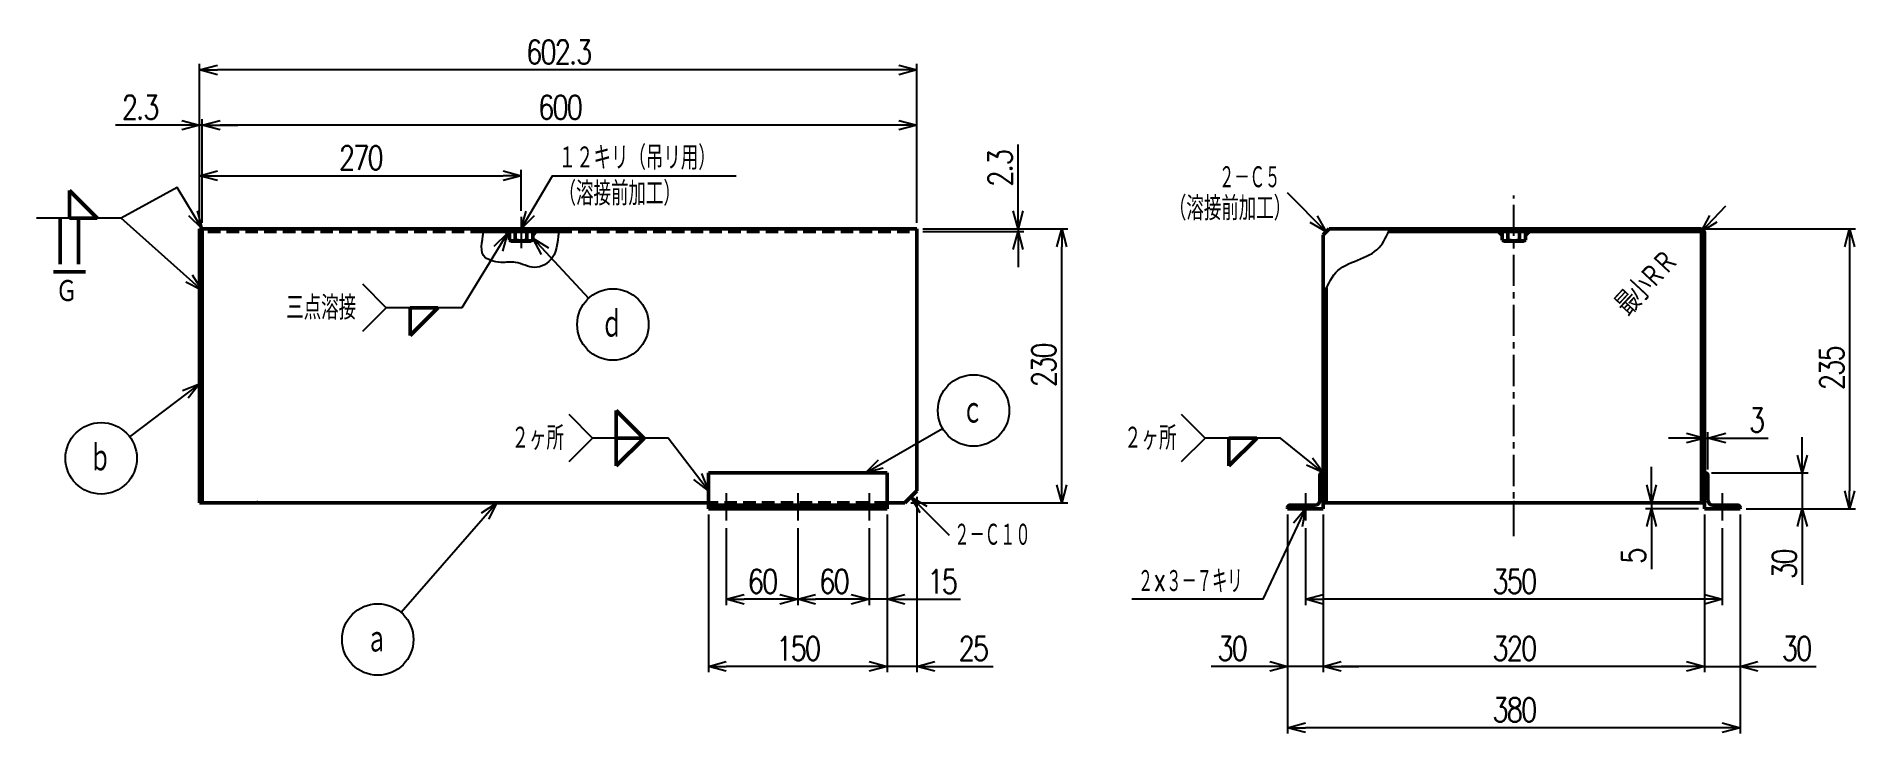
# Model space of a CAD drawing. Header units: millimetres. Extents: x -137 to 1391, y -194 to 392.
import ezdxf

# ---------------------------------------------------------------- set-up
doc = ezdxf.new("R2010")
doc.units = ezdxf.units.MM
doc.header["$LTSCALE"] = 0.826772
doc.linetypes.add('CENTER', pattern=[50.8, 31.75, -6.35, 6.35, -6.35])
doc.linetypes.add('DASHED', pattern=[19.05, 12.7, -6.35])
for name, color, linetype in [('NoLayerName_001', 7, 'Continuous'), ('NoLayerName_002', 7, 'Continuous'), ('NoLayerName_003', 7, 'Continuous')]:
    doc.layers.add(name, color=color, linetype=linetype)
doc.styles.get("Standard").update_dxf_attribs({"font": 'txt', "bigfont": 'extfont2'})
doc.dimstyles.get("Standard").update_dxf_attribs({"dimtxt": 2.5, "dimasz": 2.5, "dimexe": 1.25, "dimexo": 0.625, "dimtad": 1, "dimdec": 3, "dimzin": 0, "dimdsep": 46, "dimtxsty": 'Standard', "dimcen": 2.5, "dimadec": 0, "dimazin": 0, "dimtfac": 0.75, "dimtdec": 3, "dimtmove": 0, "dimatfit": 3, "dimfxl": 1, "dimarcsym": 0})

# ---------------------------------------------------------------- blocks, each defined once
blk = doc.blocks.new('_OPEN30')
at = {"color": 0, "linetype": 'ByBlock', "lineweight": -2}
for p, q in [((-1, 0.267949), (0, 0)), ((0, 0), (-1, -0.267949)), ((0, 0), (-1, 0))]:
    blk.add_line(p, q, dxfattribs=at)
blk = doc.blocks.new('*D39')
at = {"layer": 'Defpoints', "color": 0}
for p in [(427.3, -5), (577.3, -5), (427.3, -137.4)]:
    blk.add_point(p, dxfattribs=at)
at = {"layer": 'NoLayerName_001', "color": 0, "linetype": 'Continuous', "lineweight": 25}
for p, q in [((427.3, -10), (427.3, -142.4)), ((577.3, -10), (577.3, -142.4)), ((562.3, -137.4), (442.3, -137.4))]:
    blk.add_line(p, q, dxfattribs=at)
at = {"layer": 'NoLayerName_001', "color": 0, "lineweight": 25, "xscale": 15, "yscale": 15, "zscale": 15}
for p, rotation in [((427.3, -137.4), 180), ((577.3, -137.4), 360)]:
    blk.add_blockref('_OPEN30', p, dxfattribs=dict(at, rotation=rotation))
at = {"layer": 'NoLayerName_001', "color": 2, "lineweight": 50, "insert": (502.3, -122.4), "char_height": 20, "attachment_point": 5}
blk.add_mtext('\\W0.8000;\\T0.8750;150', dxfattribs=at)
blk = doc.blocks.new('*D40')
at = {"layer": 'Defpoints', "color": 0}
for p in [(602.3, 10), (577.3, -5), (577.3, -137.4)]:
    blk.add_point(p, dxfattribs=at)
at = {"layer": 'NoLayerName_001', "color": 0, "linetype": 'Continuous', "lineweight": 25}
for p, q in [((602.3, 5), (602.3, -142.4)), ((577.3, -10), (577.3, -142.4)), ((562.3, -137.4), (547.3, -137.4)), ((602.3, -137.4), (577.3, -137.4)), ((602.3, -137.4), (666.3, -137.4)), ((617.3, -137.4), (632.3, -137.4))]:
    blk.add_line(p, q, dxfattribs=at)
at = {"layer": 'NoLayerName_001', "color": 0, "lineweight": 25, "xscale": 15, "yscale": 15, "zscale": 15}
blk.add_blockref('_OPEN30', (577.3, -137.4), dxfattribs=at)
at = {"layer": 'NoLayerName_001', "color": 0, "lineweight": 25, "xscale": 15, "yscale": 15, "zscale": 15, "rotation": 180}
blk.add_blockref('_OPEN30', (602.3, -137.4), dxfattribs=at)
at = {"layer": 'NoLayerName_001', "color": 2, "lineweight": 50, "insert": (649.3, -122.4), "char_height": 20, "attachment_point": 5}
blk.add_mtext('\\W0.8000;\\T0.8750;25', dxfattribs=at)
blk = doc.blocks.new('*D41')
at = {"layer": 'Defpoints', "color": 0}
for p in [(502.3, -16.5), (562.3, -16.5), (502.3, -81.1)]:
    blk.add_point(p, dxfattribs=at)
at = {"layer": 'NoLayerName_001', "color": 0, "linetype": 'Continuous', "lineweight": 25}
for p, q in [((502.3, -21.5), (502.3, -86.1)), ((562.3, -21.5), (562.3, -86.1)), ((547.3, -81.1), (517.3, -81.1))]:
    blk.add_line(p, q, dxfattribs=at)
at = {"layer": 'NoLayerName_001', "color": 0, "lineweight": 25, "xscale": 15, "yscale": 15, "zscale": 15}
for p, rotation in [((502.3, -81.1), 180), ((562.3, -81.1), 360)]:
    blk.add_blockref('_OPEN30', p, dxfattribs=dict(at, rotation=rotation))
at = {"layer": 'NoLayerName_001', "color": 2, "lineweight": 50, "insert": (532.3, -66.1), "char_height": 20, "attachment_point": 5}
blk.add_mtext('\\W0.8000;\\T0.8750;60', dxfattribs=at)
blk = doc.blocks.new('*D42')
at = {"layer": 'Defpoints', "color": 0}
for p in [(442.3, -16.5), (502.3, -16.5), (442.3, -81.1)]:
    blk.add_point(p, dxfattribs=at)
at = {"layer": 'NoLayerName_001', "color": 0, "linetype": 'Continuous', "lineweight": 25}
for p, q in [((442.3, -21.5), (442.3, -86.1)), ((502.3, -21.5), (502.3, -86.1)), ((487.3, -81.1), (457.3, -81.1))]:
    blk.add_line(p, q, dxfattribs=at)
at = {"layer": 'NoLayerName_001', "color": 0, "lineweight": 25, "xscale": 15, "yscale": 15, "zscale": 15}
for p, rotation in [((442.3, -81.1), 180), ((502.3, -81.1), 360)]:
    blk.add_blockref('_OPEN30', p, dxfattribs=dict(at, rotation=rotation))
at = {"layer": 'NoLayerName_001', "color": 2, "lineweight": 50, "insert": (472.3, -66.1), "char_height": 20, "attachment_point": 5}
blk.add_mtext('\\W0.8000;\\T0.8750;60', dxfattribs=at)
blk = doc.blocks.new('*D43')
at = {"layer": 'Defpoints', "color": 0}
for p in [(577.3, -5), (562.3, -16.5), (562.3, -81.1)]:
    blk.add_point(p, dxfattribs=at)
at = {"layer": 'NoLayerName_001', "color": 0, "linetype": 'Continuous', "lineweight": 25}
for p, q in [((577.3, -10), (577.3, -86.1)), ((562.3, -21.5), (562.3, -86.1)), ((547.3, -81.1), (532.3, -81.1)), ((577.3, -81.1), (562.3, -81.1)), ((577.3, -81.1), (639, -81.1)), ((592.3, -81.1), (607.3, -81.1))]:
    blk.add_line(p, q, dxfattribs=at)
at = {"layer": 'NoLayerName_001', "color": 0, "lineweight": 25, "xscale": 15, "yscale": 15, "zscale": 15}
blk.add_blockref('_OPEN30', (562.3, -81.1), dxfattribs=at)
at = {"layer": 'NoLayerName_001', "color": 0, "lineweight": 25, "xscale": 15, "yscale": 15, "zscale": 15, "rotation": 180}
blk.add_blockref('_OPEN30', (577.3, -81.1), dxfattribs=at)
at = {"layer": 'NoLayerName_001', "color": 2, "lineweight": 50, "insert": (623.2, -66.1), "char_height": 20, "attachment_point": 5}
blk.add_mtext('\\W0.8000;\\T0.8750;15', dxfattribs=at)
blk = doc.blocks.new('DIM_0010')
at = {"color": 3, "linetype": 'Continuous', "lineweight": 25}
blk.add_line((0, 42.2), (32.2, 10), dxfattribs=at)
blk.add_lwpolyline([(7.8, 28.7), (0, 42.2), (13.4, 34.4)], dxfattribs=at)
at = {"color": 2, "linetype": 'Continuous', "lineweight": 50, "width": 0.583333}
blk.add_text('２－Ｃ１０', height=20, dxfattribs=at).set_placement((36.4, 0))
blk = doc.blocks.new('*D45')
at = {"layer": 'Defpoints', "color": 0}
for p in [(602.3, 230), (724, 230), (592.3, 0)]:
    blk.add_point(p, dxfattribs=at)
at = {"layer": 'NoLayerName_001', "color": 0, "linetype": 'Continuous', "lineweight": 25}
for p, q in [((607.3, 230), (729, 230)), ((724, 15), (724, 215)), ((597.3, 0), (729, 0))]:
    blk.add_line(p, q, dxfattribs=at)
at = {"layer": 'NoLayerName_001', "color": 0, "lineweight": 25, "xscale": 15, "yscale": 15, "zscale": 15}
for p, rotation in [((724, 230), 90), ((724, 0), 270)]:
    blk.add_blockref('_OPEN30', p, dxfattribs=dict(at, rotation=rotation))
at = {"layer": 'NoLayerName_001', "color": 2, "lineweight": 50, "insert": (709, 115), "char_height": 20, "attachment_point": 5, "rotation": 90}
blk.add_mtext('\\W0.8000;\\T0.8750;230', dxfattribs=at)
blk = doc.blocks.new('*D46')
at = {"layer": 'Defpoints', "color": 0}
for p in [(602.3, 230), (602.3, 227.7), (687.3, 227.7)]:
    blk.add_point(p, dxfattribs=at)
at = {"layer": 'NoLayerName_001', "color": 0, "linetype": 'Continuous', "lineweight": 25}
for p, q in [((687.3, 230), (687.3, 300.7)), ((687.3, 245), (687.3, 260)), ((607.3, 230), (692.3, 230)), ((687.3, 230), (687.3, 227.7)), ((607.3, 227.7), (692.3, 227.7)), ((687.3, 212.7), (687.3, 197.7))]:
    blk.add_line(p, q, dxfattribs=at)
at = {"layer": 'NoLayerName_001', "color": 0, "lineweight": 25, "xscale": 15, "yscale": 15, "zscale": 15}
for p, rotation in [((687.3, 230), 270), ((687.3, 227.7), 90)]:
    blk.add_blockref('_OPEN30', p, dxfattribs=dict(at, rotation=rotation))
at = {"layer": 'NoLayerName_001', "color": 2, "lineweight": 50, "insert": (672.3, 280.3), "char_height": 20, "attachment_point": 5, "rotation": 90}
blk.add_mtext('\\W0.8000;\\T0.8750;2.3', dxfattribs=at)
blk = doc.blocks.new('*D47')
at = {"layer": 'Defpoints', "color": 0}
for p in [(2.3, 317), (2.3, 230), (602.3, 230)]:
    blk.add_point(p, dxfattribs=at)
at = {"layer": 'NoLayerName_001', "color": 0, "linetype": 'Continuous', "lineweight": 25}
for p, q in [((2.3, 235), (2.3, 322)), ((602.3, 235), (602.3, 322)), ((587.3, 317), (17.3, 317))]:
    blk.add_line(p, q, dxfattribs=at)
at = {"layer": 'NoLayerName_001', "color": 0, "lineweight": 25, "xscale": 15, "yscale": 15, "zscale": 15}
for p, rotation in [((2.3, 317), 180), ((602.3, 317), 360)]:
    blk.add_blockref('_OPEN30', p, dxfattribs=dict(at, rotation=rotation))
at = {"layer": 'NoLayerName_001', "color": 2, "lineweight": 50, "insert": (302.3, 332), "char_height": 20, "attachment_point": 5}
blk.add_mtext('\\W0.8000;\\T0.8750;600', dxfattribs=at)
blk = doc.blocks.new('*D48')
at = {"layer": 'Defpoints', "color": 0}
for p in [(0, 363.4), (0, 230), (602.3, 230)]:
    blk.add_point(p, dxfattribs=at)
at = {"layer": 'NoLayerName_001', "color": 0, "linetype": 'Continuous', "lineweight": 25}
for p, q in [((0, 235), (0, 368.4)), ((602.3, 235), (602.3, 368.4)), ((587.3, 363.4), (15, 363.4))]:
    blk.add_line(p, q, dxfattribs=at)
at = {"layer": 'NoLayerName_001', "color": 0, "lineweight": 25, "xscale": 15, "yscale": 15, "zscale": 15}
for p, rotation in [((0, 363.4), 180), ((602.3, 363.4), 360)]:
    blk.add_blockref('_OPEN30', p, dxfattribs=dict(at, rotation=rotation))
at = {"layer": 'NoLayerName_001', "color": 2, "lineweight": 50, "insert": (301.2, 378.4), "char_height": 20, "attachment_point": 5}
blk.add_mtext('\\W0.8000;\\T0.8750;602.3', dxfattribs=at)
blk = doc.blocks.new('*D49')
at = {"layer": 'Defpoints', "color": 0}
for p in [(0, 317), (0, 230), (2.3, 230)]:
    blk.add_point(p, dxfattribs=at)
at = {"layer": 'NoLayerName_001', "color": 0, "linetype": 'Continuous', "lineweight": 25}
for p, q in [((0, 235), (0, 322)), ((2.3, 235), (2.3, 322)), ((0, 317), (-70.7, 317)), ((-15, 317), (-30, 317)), ((2.3, 317), (0, 317)), ((17.3, 317), (32.3, 317))]:
    blk.add_line(p, q, dxfattribs=at)
at = {"layer": 'NoLayerName_001', "color": 0, "lineweight": 25, "xscale": 15, "yscale": 15, "zscale": 15}
blk.add_blockref('_OPEN30', (0, 317), dxfattribs=at)
at = {"layer": 'NoLayerName_001', "color": 0, "lineweight": 25, "xscale": 15, "yscale": 15, "zscale": 15, "rotation": 180}
blk.add_blockref('_OPEN30', (2.3, 317), dxfattribs=at)
at = {"layer": 'NoLayerName_001', "color": 2, "lineweight": 50, "insert": (-50.3, 332), "char_height": 20, "attachment_point": 5}
blk.add_mtext('\\W0.8000;\\T0.8750;2.3', dxfattribs=at)
blk = doc.blocks.new('*D50')
at = {"layer": 'Defpoints', "color": 0}
for p in [(270, 274.6), (0, 230), (270, 240)]:
    blk.add_point(p, dxfattribs=at)
at = {"layer": 'NoLayerName_001', "color": 0, "linetype": 'Continuous', "lineweight": 25}
for p, q in [((0, 235), (0, 279.6)), ((270, 245), (270, 279.6)), ((15, 274.6), (255, 274.6))]:
    blk.add_line(p, q, dxfattribs=at)
at = {"layer": 'NoLayerName_001', "color": 0, "lineweight": 25, "xscale": 15, "yscale": 15, "zscale": 15, "rotation": 180}
blk.add_blockref('_OPEN30', (0, 274.6), dxfattribs=at)
at = {"layer": 'NoLayerName_001', "color": 0, "lineweight": 25, "xscale": 15, "yscale": 15, "zscale": 15}
blk.add_blockref('_OPEN30', (270, 274.6), dxfattribs=at)
at = {"layer": 'NoLayerName_001', "color": 2, "lineweight": 50, "insert": (135, 289.6), "char_height": 20, "attachment_point": 5}
blk.add_mtext('\\W0.8000;\\T0.8750;270', dxfattribs=at)
blk = doc.blocks.new('DIM_0011')
at = {"color": 3, "linetype": 'Continuous', "lineweight": 25}
for points in [[(0, 0), (26.5, 44.6), (180.5, 44.6)], [(11.1, 10.8), (0, 0), (4.2, 14.9)]]:
    blk.add_lwpolyline(points, dxfattribs=at)
at = {"color": 2, "linetype": 'Continuous', "lineweight": 50, "width": 0.666667}
for s, p in [('１２キリ（吊リ用）', (31.5, 49.6)), ('（溶接前加工）', (31.5, 19.6))]:
    blk.add_text(s, height=20, dxfattribs=at).set_placement(p)
blk = doc.blocks.new('JZB_0009')
at = {"layer": 'NoLayerName_002', "color": 7, "linetype": 'Continuous', "lineweight": 50}
for p, q in [((0, 30), (150, 30)), ((0, 0), (0, 30)), ((150, 0), (150, 30)), ((0, 3), (150, 3)), ((0, 0), (150, 0))]:
    blk.add_line(p, q, dxfattribs=at)
blk = doc.blocks.new('JZB_0010')
at = {"layer": 'NoLayerName_002', "color": 7, "linetype": 'Continuous', "lineweight": 50}
for p, q in [((0, 230), (0, 0)), ((0, 230), (2.3, 230)), ((2.3, 0), (0, 0))]:
    blk.add_line(p, q, dxfattribs=at)
blk = doc.blocks.new('JZB_0011')
at = {"layer": 'NoLayerName_002', "color": 7, "linetype": 'Continuous', "lineweight": 50}
for p, q in [((0, 0), (0, 230)), ((0, 230), (600, 230)), ((600, 10), (600, 230)), ((235.7, 227.7), (299.9, 227.7)), ((425, 0), (0, 0)), ((575, 0), (590, 0)), ((590, 0), (600, 10))]:
    blk.add_line(p, q, dxfattribs=at)
at = {"layer": 'NoLayerName_002', "color": 3, "linetype": 'DASHED', "lineweight": 50}
for p, q in [((235.7, 227.7), (0, 227.7)), ((299.9, 227.7), (600, 227.7)), ((575, 0), (425, 0))]:
    blk.add_line(p, q, dxfattribs=at)
at = {"layer": 'NoLayerName_002', "color": 3, "linetype": 'Continuous', "lineweight": 25, "start_tangent": (-0.242948, -0.970039), "end_tangent": (0, 1)}
blk.add_spline([(300, 230), (293.9, 205.6), (279.1, 197.6), (263.1, 201.8), (250.8, 201.8), (236.2, 207.6), (236.2, 230)], degree=3, dxfattribs=at)
blk = doc.blocks.new('JZB_0012')
at = {"layer": 'NoLayerName_002', "color": 4, "linetype": 'CENTER', "lineweight": 25}
blk.add_line((3.5, 23), (3.5, 0), dxfattribs=at)
at = {"layer": 'NoLayerName_002', "color": 3, "linetype": 'DASHED', "lineweight": 50}
for p, q in [((0, 13), (0, 10)), ((7, 10), (7, 13))]:
    blk.add_line(p, q, dxfattribs=at)
blk = doc.blocks.new('JZB_0013')
at = {"layer": 'NoLayerName_002', "color": 4, "linetype": 'CENTER', "lineweight": 25}
blk.add_line((3.5, 23), (3.5, 0), dxfattribs=at)
at = {"layer": 'NoLayerName_002', "color": 3, "linetype": 'DASHED', "lineweight": 50}
for p, q in [((0, 13), (0, 10)), ((7, 10), (7, 13))]:
    blk.add_line(p, q, dxfattribs=at)
blk = doc.blocks.new('JZB_0014')
at = {"layer": 'NoLayerName_002', "color": 4, "linetype": 'CENTER', "lineweight": 25}
blk.add_line((3.5, 23), (3.5, 0), dxfattribs=at)
at = {"layer": 'NoLayerName_002', "color": 3, "linetype": 'DASHED', "lineweight": 50}
for p, q in [((0, 13), (0, 10)), ((7, 10), (7, 13))]:
    blk.add_line(p, q, dxfattribs=at)
blk = doc.blocks.new('JZB_0015')
at = {"layer": 'NoLayerName_001', "color": 7, "linetype": 'Continuous', "lineweight": 50}
for p, q in [((0, 8), (0, 0.9)), ((0, 0.9), (1.6, 0)), ((4.9, 8), (4.9, 0.9)), ((14.7, 8), (14.7, 0.9)), ((18.1, 0), (19.6, 0.9)), ((19.6, 8), (19.6, 0.9)), ((18.1, 0), (1.6, 0))]:
    blk.add_line(p, q, dxfattribs=at)
for points, start_tangent, end_tangent in [([(0, 0.9), (1.3, 0.3), (2.6, 0.1), (3.8, 0.4), (4.9, 0.9)], (0.912262, -0.409607), (0.906686, 0.421805)), ([(4.9, 0.9), (6.2, 0.6), (8.6, 0.2), (11.2, 0.2), (13, 0.5), (14.7, 0.9)], (0.968015, -0.250892), (0.971043, 0.238904)), ([(14.7, 0.9), (16, 0.3), (17.4, 0.1), (18.5, 0.4), (19.6, 0.9)], (0.912262, -0.409607), (0.906686, 0.421805))]:
    blk.add_spline(points, degree=3, dxfattribs=dict(at, start_tangent=start_tangent, end_tangent=end_tangent))
blk = doc.blocks.new('JZB_0016')
at = {"layer": 'NoLayerName_003', "color": 3, "linetype": 'DASHED', "lineweight": 50}
for p, q in [((0, 20.3), (0, 18)), ((12, 18), (12, 20.3))]:
    blk.add_line(p, q, dxfattribs=at)
at = {"layer": 'NoLayerName_003', "color": 4, "linetype": 'CENTER', "lineweight": 25}
blk.add_line((6, 30.3), (6, 0), dxfattribs=at)
blk = doc.blocks.new('DIM_0002')
at = {"color": 2, "linetype": 'Continuous', "lineweight": 50}
for p, q in [((88, 67.5), (88, 44.3)), ((111.2, 44.3), (88, 67.5)), ((88, 44.3), (111.2, 44.3)), ((88, 44.3), (88, 21)), ((111.4, 44.3), (88, 44.3)), ((88, 21), (111.4, 44.3))]:
    blk.add_line(p, q, dxfattribs=at)
at = {"color": 3, "linetype": 'Continuous', "lineweight": 25}
for points in [[(48, 64.3), (68, 44.3), (48, 24.3)], [(165.3, 0), (131.4, 44.3), (68, 44.3)], [(159.4, 14.4), (165.3, 0), (153, 9.5)]]:
    blk.add_lwpolyline(points, dxfattribs=at)
at = {"color": 2, "linetype": 'Continuous', "lineweight": 50, "width": 0.666667}
blk.add_text('２ヶ所', height=20, dxfattribs=at).set_placement((0, 34.3))
blk = doc.blocks.new('DIM_0003')
at = {"color": 2, "linetype": 'Continuous', "lineweight": 50}
for p, q in [((31.4, 94.8), (31.4, 71.6)), ((54.6, 71.6), (31.4, 94.8)), ((23.7, 71.6), (23.7, 32.8)), ((31.4, 71.6), (54.6, 71.6)), ((39.1, 32.8), (39.1, 71.6)), ((18, 26.3), (45, 26.3))]:
    blk.add_line(p, q, dxfattribs=at)
at = {"color": 3, "linetype": 'Continuous', "lineweight": 25}
for points in [[(142.9, 62.5), (122, 97.2), (74.8, 71.6), (3.7, 71.6)], [(138.6, 77.5), (142.9, 62.5), (131.8, 73.3)], [(142.9, 10.8), (74.8, 71.6)], [(134.4, 23.8), (142.9, 10.8), (129.1, 17.8)]]:
    blk.add_lwpolyline(points, dxfattribs=at)
at = {"color": 2, "linetype": 'Continuous', "lineweight": 50, "width": 0.833333}
blk.add_text('\u3000Ｇ\u3000', height=20, dxfattribs=at).set_placement((1.5, 0))
blk = doc.blocks.new('DIM_0004')
at = {"color": 3, "linetype": 'Continuous', "lineweight": 25}
for points in [[(112.6, 92.6), (53.9, 48.1)], [(98.2, 86.8), (112.6, 92.6), (103.1, 80.4)]]:
    blk.add_lwpolyline(points, dxfattribs=at)
blk.add_circle((30, 30), 30, dxfattribs=at)
at = {"color": 2, "linetype": 'Continuous', "lineweight": 50, "width": 0.666667}
blk.add_text('ｂ', height=25, dxfattribs=at).set_placement((20, 17.5))
blk = doc.blocks.new('DIM_0005')
at = {"color": 3, "linetype": 'Continuous', "lineweight": 25}
for points in [[(129.9, 144.8), (49.7, 52.6)], [(117.1, 136.2), (129.9, 144.8), (123.1, 130.9)]]:
    blk.add_lwpolyline(points, dxfattribs=at)
blk.add_circle((30, 30), 30, dxfattribs=at)
at = {"color": 2, "linetype": 'Continuous', "lineweight": 50, "width": 0.666667}
blk.add_text('ａ', height=25, dxfattribs=at).set_placement((20, 17.5))
blk = doc.blocks.new('DIM_0006')
at = {"color": 3, "linetype": 'Continuous', "lineweight": 25}
for points in [[(0, 0), (64.8, 37.4)], [(15, 4), (0, 0), (11, 11)]]:
    blk.add_lwpolyline(points, dxfattribs=at)
blk.add_circle((90.8, 52.4), 30, dxfattribs=at)
at = {"color": 2, "linetype": 'Continuous', "lineweight": 50, "width": 0.666667}
blk.add_text('ｃ', height=25, dxfattribs=at).set_placement((80.8, 39.9))
blk = doc.blocks.new('DIM_0007')
at = {"color": 2, "linetype": 'Continuous', "lineweight": 50}
for p, q in [((104, 23.4), (104, 0.2)), ((127.4, 23.4), (104, 23.4)), ((104, 0.2), (127.4, 23.4))]:
    blk.add_line(p, q, dxfattribs=at)
at = {"color": 3, "linetype": 'Continuous', "lineweight": 25}
for points in [[(185.9, 85.9), (147.4, 23.4), (84, 23.4)], [(174.6, 75.2), (185.9, 85.9), (181.5, 71)], [(64, 43.4), (84, 23.4), (64, 3.4)]]:
    blk.add_lwpolyline(points, dxfattribs=at)
at = {"color": 2, "linetype": 'Continuous', "lineweight": 50, "width": 0.666667}
blk.add_text('三点溶接', height=20, dxfattribs=at).set_placement((0, 13.4))
blk = doc.blocks.new('DIM_0008')
at = {"color": 3, "linetype": 'Continuous', "lineweight": 25}
for points in [[(7.3, 88.8), (0, 102.6), (13.2, 94.3)], [(0, 102.6), (46.9, 52)]]:
    blk.add_lwpolyline(points, dxfattribs=at)
blk.add_circle((67.3, 30), 30, dxfattribs=at)
at = {"color": 2, "linetype": 'Continuous', "lineweight": 50, "width": 0.666667}
blk.add_text('ｄ', height=25, dxfattribs=at).set_placement((57.3, 17.5))
blk = doc.blocks.new('*D52')
at = {"layer": 'Defpoints', "color": 0}
for p in [(1266.6, 54.3), (1266.6, 23), (1263.6, 0)]:
    blk.add_point(p, dxfattribs=at)
at = {"layer": 'NoLayerName_001', "color": 0, "linetype": 'Continuous', "lineweight": 25}
for p, q in [((1248.6, 54.3), (1233.6, 54.3)), ((1263.6, 54.3), (1266.6, 54.3)), ((1266.6, 28), (1266.6, 59.3)), ((1266.6, 54.3), (1317.3, 54.3)), ((1281.6, 54.3), (1296.6, 54.3))]:
    blk.add_line(p, q, dxfattribs=at)
at = {"layer": 'NoLayerName_001', "color": 0, "lineweight": 25, "xscale": 15, "yscale": 15, "zscale": 15}
blk.add_blockref('_OPEN30', (1263.6, 54.3), dxfattribs=at)
at = {"layer": 'NoLayerName_001', "color": 0, "lineweight": 25, "xscale": 15, "yscale": 15, "zscale": 15, "rotation": 180}
blk.add_blockref('_OPEN30', (1266.6, 54.3), dxfattribs=at)
at = {"layer": 'NoLayerName_001', "color": 2, "lineweight": 50, "insert": (1307, 69.3), "char_height": 20, "attachment_point": 5}
blk.add_mtext('\\W0.8000;\\T0.8750;3', dxfattribs=at)
blk = doc.blocks.new('*D53')
at = {"layer": 'Defpoints', "color": 0}
for p in [(1260.3, 230), (1293.6, -5), (1385.6, -5)]:
    blk.add_point(p, dxfattribs=at)
at = {"layer": 'NoLayerName_001', "color": 0, "linetype": 'Continuous', "lineweight": 25}
for p, q in [((1265.3, 230), (1390.6, 230)), ((1385.6, 215), (1385.6, 10)), ((1298.6, -5), (1390.6, -5))]:
    blk.add_line(p, q, dxfattribs=at)
at = {"layer": 'NoLayerName_001', "color": 0, "lineweight": 25, "xscale": 15, "yscale": 15, "zscale": 15}
for p, rotation in [((1385.6, 230), 90), ((1385.6, -5), 270)]:
    blk.add_blockref('_OPEN30', p, dxfattribs=dict(at, rotation=rotation))
at = {"layer": 'NoLayerName_001', "color": 2, "lineweight": 50, "insert": (1370.6, 112.5), "char_height": 20, "attachment_point": 5, "rotation": 90}
blk.add_mtext('\\W0.8000;\\T0.8750;235', dxfattribs=at)
blk = doc.blocks.new('*D54')
at = {"layer": 'Defpoints', "color": 0}
for p in [(1264.6, 25), (1293.6, -5), (1345.8, -5)]:
    blk.add_point(p, dxfattribs=at)
at = {"layer": 'NoLayerName_001', "color": 0, "linetype": 'Continuous', "lineweight": 25}
for p, q in [((1345.8, 40), (1345.8, 55)), ((1269.6, 25), (1350.8, 25)), ((1345.8, 25), (1345.8, -5)), ((1298.6, -5), (1350.8, -5)), ((1345.8, -5), (1345.8, -69)), ((1345.8, -20), (1345.8, -35))]:
    blk.add_line(p, q, dxfattribs=at)
at = {"layer": 'NoLayerName_001', "color": 0, "lineweight": 25, "xscale": 15, "yscale": 15, "zscale": 15}
for p, rotation in [((1345.8, 25), 270), ((1345.8, -5), 90)]:
    blk.add_blockref('_OPEN30', p, dxfattribs=dict(at, rotation=rotation))
at = {"layer": 'NoLayerName_001', "color": 2, "lineweight": 50, "insert": (1330.8, -52), "char_height": 20, "attachment_point": 5, "rotation": 90}
blk.add_mtext('\\W0.8000;\\T0.8750;30', dxfattribs=at)
blk = doc.blocks.new('*D55')
at = {"layer": 'Defpoints', "color": 0}
for p in [(1219.2, -5), (1261.3, 0), (1263.6, -5)]:
    blk.add_point(p, dxfattribs=at)
at = {"layer": 'NoLayerName_001', "color": 0, "linetype": 'Continuous', "lineweight": 25}
for p, q in [((1219.2, 15), (1219.2, 30)), ((1258.6, -5), (1214.2, -5)), ((1219.2, 0), (1219.2, -5)), ((1219.2, -5), (1219.2, -55.7)), ((1219.2, -20), (1219.2, -35))]:
    blk.add_line(p, q, dxfattribs=at)
at = {"layer": 'NoLayerName_001', "color": 0, "lineweight": 25, "xscale": 15, "yscale": 15, "zscale": 15}
for p, rotation in [((1219.2, 0), 270), ((1219.2, -5), 90)]:
    blk.add_blockref('_OPEN30', p, dxfattribs=dict(at, rotation=rotation))
at = {"layer": 'NoLayerName_001', "color": 2, "lineweight": 50, "insert": (1204.2, -45.3), "char_height": 20, "attachment_point": 5, "rotation": 90}
blk.add_mtext('\\W0.8000;\\T0.8750;5', dxfattribs=at)
blk = doc.blocks.new('*D57')
at = {"layer": 'Defpoints', "color": 0}
for p in [(1260.3, 226.7), (1261, 227.4)]:
    blk.add_point(p, dxfattribs=at)
at = {"layer": 'NoLayerName_001', "color": 0, "linetype": 'Continuous', "lineweight": 25}
for p, q in [((1271.2, 238.4), (1281.5, 249.4)), ((1260.3, 226.7), (1261, 227.4))]:
    blk.add_line(p, q, dxfattribs=at)
at = {"layer": 'NoLayerName_001', "color": 0, "lineweight": 25, "xscale": 15, "yscale": 15, "zscale": 15, "rotation": 227.037211422285}
blk.add_blockref('_OPEN30', (1261, 227.4), dxfattribs=at)
at = {"layer": 'NoLayerName_001', "color": 2, "lineweight": 50, "insert": (1214.4, 184.1), "char_height": 20, "attachment_point": 5, "rotation": 47.0372}
blk.add_mtext('\\W0.8000;\\T0.8750;最小ＲＲ', dxfattribs=at)
blk = doc.blocks.new('_NONE')
blk = doc.blocks.new('DIM_0012')
at = {"color": 3, "linetype": 'Continuous', "lineweight": 25}
blk.add_line((90, 0), (57.4, 32.6), dxfattribs=at)
blk.add_lwpolyline([(82.2, 13.4), (90, 0), (76.5, 7.8)], dxfattribs=at)
at = {"color": 2, "linetype": 'Continuous', "lineweight": 50, "width": 0.583333}
blk.add_text('２－Ｃ５', height=20, dxfattribs=at).set_placement((0, 35.5))
blk = doc.blocks.new('*D59')
at = {"layer": 'Defpoints', "color": 0}
for p in [(943.6, -5), (1263.6, -5), (943.6, -137.4)]:
    blk.add_point(p, dxfattribs=at)
at = {"layer": 'NoLayerName_001', "color": 0, "linetype": 'Continuous', "lineweight": 25}
for p, q in [((943.6, -10), (943.6, -142.4)), ((1263.6, -10), (1263.6, -142.4)), ((1248.6, -137.4), (958.6, -137.4))]:
    blk.add_line(p, q, dxfattribs=at)
at = {"layer": 'NoLayerName_001', "color": 0, "lineweight": 25, "xscale": 15, "yscale": 15, "zscale": 15}
for p, rotation in [((943.6, -137.4), 180), ((1263.6, -137.4), 360)]:
    blk.add_blockref('_OPEN30', p, dxfattribs=dict(at, rotation=rotation))
at = {"layer": 'NoLayerName_001', "color": 2, "lineweight": 50, "insert": (1103.6, -122.4), "char_height": 20, "attachment_point": 5}
blk.add_mtext('\\W0.8000;\\T0.8750;320', dxfattribs=at)
blk = doc.blocks.new('*D60')
at = {"layer": 'Defpoints', "color": 0}
for p in [(913.6, -5), (943.6, -5), (913.6, -137.4)]:
    blk.add_point(p, dxfattribs=at)
at = {"layer": 'NoLayerName_001', "color": 0, "linetype": 'Continuous', "lineweight": 25}
for p, q in [((913.6, -10), (913.6, -142.4)), ((943.6, -10), (943.6, -142.4)), ((913.6, -137.4), (849.6, -137.4)), ((898.6, -137.4), (883.6, -137.4)), ((943.6, -137.4), (913.6, -137.4)), ((958.6, -137.4), (973.6, -137.4))]:
    blk.add_line(p, q, dxfattribs=at)
at = {"layer": 'NoLayerName_001', "color": 0, "lineweight": 25, "xscale": 15, "yscale": 15, "zscale": 15}
blk.add_blockref('_OPEN30', (913.6, -137.4), dxfattribs=at)
at = {"layer": 'NoLayerName_001', "color": 0, "lineweight": 25, "xscale": 15, "yscale": 15, "zscale": 15, "rotation": 180}
blk.add_blockref('_OPEN30', (943.6, -137.4), dxfattribs=at)
at = {"layer": 'NoLayerName_001', "color": 2, "lineweight": 50, "insert": (866.6, -122.4), "char_height": 20, "attachment_point": 5}
blk.add_mtext('\\W0.8000;\\T0.8750;30', dxfattribs=at)
blk = doc.blocks.new('*D61')
at = {"layer": 'Defpoints', "color": 0}
for p in [(928.6, -16.5), (1278.6, -16.5), (928.6, -81.1)]:
    blk.add_point(p, dxfattribs=at)
at = {"layer": 'NoLayerName_001', "color": 0, "linetype": 'Continuous', "lineweight": 25}
for p, q in [((928.6, -21.5), (928.6, -86.1)), ((1278.6, -21.5), (1278.6, -86.1)), ((1263.6, -81.1), (943.6, -81.1))]:
    blk.add_line(p, q, dxfattribs=at)
at = {"layer": 'NoLayerName_001', "color": 0, "lineweight": 25, "xscale": 15, "yscale": 15, "zscale": 15}
for p, rotation in [((928.6, -81.1), 180), ((1278.6, -81.1), 360)]:
    blk.add_blockref('_OPEN30', p, dxfattribs=dict(at, rotation=rotation))
at = {"layer": 'NoLayerName_001', "color": 2, "lineweight": 50, "insert": (1103.6, -66.1), "char_height": 20, "attachment_point": 5}
blk.add_mtext('\\W0.8000;\\T0.8750;350', dxfattribs=at)
blk = doc.blocks.new('*D62')
at = {"layer": 'Defpoints', "color": 0}
for p in [(1263.6, -5), (1293.6, -5), (1293.6, -137.4)]:
    blk.add_point(p, dxfattribs=at)
at = {"layer": 'NoLayerName_001', "color": 0, "linetype": 'Continuous', "lineweight": 25}
for p, q in [((1263.6, -10), (1263.6, -142.4)), ((1293.6, -10), (1293.6, -142.4)), ((1248.6, -137.4), (1233.6, -137.4)), ((1263.6, -137.4), (1293.6, -137.4)), ((1293.6, -137.4), (1357.6, -137.4)), ((1308.6, -137.4), (1323.6, -137.4))]:
    blk.add_line(p, q, dxfattribs=at)
at = {"layer": 'NoLayerName_001', "color": 0, "lineweight": 25, "xscale": 15, "yscale": 15, "zscale": 15}
blk.add_blockref('_OPEN30', (1263.6, -137.4), dxfattribs=at)
at = {"layer": 'NoLayerName_001', "color": 0, "lineweight": 25, "xscale": 15, "yscale": 15, "zscale": 15, "rotation": 180}
blk.add_blockref('_OPEN30', (1293.6, -137.4), dxfattribs=at)
at = {"layer": 'NoLayerName_001', "color": 2, "lineweight": 50, "insert": (1340.6, -122.4), "char_height": 20, "attachment_point": 5}
blk.add_mtext('\\W0.8000;\\T0.8750;30', dxfattribs=at)
blk = doc.blocks.new('DIM_0013')
at = {"color": 3, "linetype": 'Continuous', "lineweight": 25}
for points in [[(145.7, 76.1), (110, 0), (0, 0)], [(135.7, 64.2), (145.7, 76.1), (143, 60.8)]]:
    blk.add_lwpolyline(points, dxfattribs=at)
at = {"color": 2, "linetype": 'Continuous', "lineweight": 50, "width": 0.583333}
blk.add_text('２×３－７キリ', height=20, dxfattribs=at).set_placement((5, 5))
blk = doc.blocks.new('*D64')
at = {"layer": 'Defpoints', "color": 0}
for p in [(913.6, -5), (1293.6, -5), (913.6, -188.9)]:
    blk.add_point(p, dxfattribs=at)
at = {"layer": 'NoLayerName_001', "color": 0, "linetype": 'Continuous', "lineweight": 25}
for p, q in [((913.6, -10), (913.6, -193.9)), ((1293.6, -10), (1293.6, -193.9)), ((1278.6, -188.9), (928.6, -188.9))]:
    blk.add_line(p, q, dxfattribs=at)
at = {"layer": 'NoLayerName_001', "color": 0, "lineweight": 25, "xscale": 15, "yscale": 15, "zscale": 15}
for p, rotation in [((913.6, -188.9), 180), ((1293.6, -188.9), 360)]:
    blk.add_blockref('_OPEN30', p, dxfattribs=dict(at, rotation=rotation))
at = {"layer": 'NoLayerName_001', "color": 2, "lineweight": 50, "insert": (1103.6, -173.9), "char_height": 20, "attachment_point": 5}
blk.add_mtext('\\W0.8000;\\T0.8750;380', dxfattribs=at)
blk = doc.blocks.new('JZB_0017')
at = {"layer": 'NoLayerName_002', "color": 7, "linetype": 'Continuous', "lineweight": 50}
for p, q in [((27, 7), (27, 28)), ((29, 30), (30, 30)), ((0, 0), (0, 1)), ((2, 3), (23, 3)), ((30, 5), (30, 0)), ((30, 0), (0, 0))]:
    blk.add_line(p, q, dxfattribs=at)
for centre, radius, start, end in [((29, 28), 2, 90, 180), ((2, 1), 2, 90, 180), ((23, 7), 4, 270, 0)]:
    blk.add_arc(centre, radius, start, end, dxfattribs=at)
blk = doc.blocks.new('JZB_0018')
at = {"layer": 'NoLayerName_002', "color": 7, "linetype": 'Continuous', "lineweight": 50}
for p, q in [((1, 30), (0, 30)), ((3, 7), (3, 28)), ((0, 5), (0, 0)), ((28, 3), (7, 3)), ((30, 0), (30, 1)), ((0, 0), (30, 0))]:
    blk.add_line(p, q, dxfattribs=at)
for centre, radius, start, end in [((1, 28), 2, 0, 90), ((7, 7), 4, 180, 270), ((28, 1), 2, 0, 90)]:
    blk.add_arc(centre, radius, start, end, dxfattribs=at)
blk = doc.blocks.new('JZB_0019')
at = {"layer": 'NoLayerName_002', "color": 7, "linetype": 'Continuous', "lineweight": 50}
for p, q in [((5, 230), (0, 225)), ((56.3, 230), (5, 230)), ((0, 175), (0, 225)), ((317.7, 0), (2.3, 0))]:
    blk.add_line(p, q, dxfattribs=at)
at = {"layer": 'NoLayerName_002', "color": 3, "linetype": 'DASHED', "lineweight": 50}
blk.add_line((320, 225), (315, 230), dxfattribs=at)
blk = doc.blocks.new('JZB_0020')
at = {"layer": 'NoLayerName_002', "color": 7, "linetype": 'Continuous', "lineweight": 50}
for p, q in [((56.3, 230), (316.7, 230)), ((55.3, 227.7), (316.7, 227.7)), ((317.7, 0), (317.7, 226.7)), ((320, 0), (320, 226.7)), ((0, 175), (0, 0)), ((2.3, 0), (2.3, 180.3)), ((0, 10), (2.3, 10)), ((2.3, 0), (0, 0)), ((317.7, 10), (320, 10)), ((320, 0), (317.7, 0))]:
    blk.add_line(p, q, dxfattribs=at)
for radius in [3.3, 1]:
    blk.add_arc((316.7, 226.7), radius, 0, 90, dxfattribs=at)
at = {"layer": 'NoLayerName_002', "color": 3, "linetype": 'Continuous', "lineweight": 25, "start_tangent": (0.5, 0.866025), "end_tangent": (0.514736, 0.857348)}
blk.add_spline([(0, 175), (10.5, 193.2), (28.7, 203.7), (46.9, 214.2), (56.3, 230)], degree=3, dxfattribs=at)
blk = doc.blocks.new('JZB_0021')
at = {"layer": 'NoLayerName_002', "color": 4, "linetype": 'CENTER', "lineweight": 25}
blk.add_line((3.5, 23), (3.5, 0), dxfattribs=at)
at = {"layer": 'NoLayerName_002', "color": 3, "linetype": 'DASHED', "lineweight": 50}
for p, q in [((0, 13), (0, 10)), ((7, 10), (7, 13))]:
    blk.add_line(p, q, dxfattribs=at)
blk = doc.blocks.new('JZB_0022')
at = {"layer": 'NoLayerName_002', "color": 4, "linetype": 'CENTER', "lineweight": 25}
blk.add_line((3.5, 23), (3.5, 0), dxfattribs=at)
at = {"layer": 'NoLayerName_002', "color": 3, "linetype": 'DASHED', "lineweight": 50}
for p, q in [((0, 13), (0, 10)), ((7, 10), (7, 13))]:
    blk.add_line(p, q, dxfattribs=at)
blk = doc.blocks.new('JZB_0023')
at = {"layer": 'NoLayerName_001', "color": 7, "linetype": 'Continuous', "lineweight": 50}
for p, q in [((0, 8), (0, 0.9)), ((0, 0.9), (1.6, 0)), ((4.9, 8), (4.9, 0.9)), ((14.7, 8), (14.7, 0.9)), ((18.1, 0), (19.6, 0.9)), ((19.6, 8), (19.6, 0.9)), ((18.1, 0), (1.6, 0))]:
    blk.add_line(p, q, dxfattribs=at)
for points, start_tangent, end_tangent in [([(0, 0.9), (1.3, 0.3), (2.6, 0.1), (3.8, 0.4), (4.9, 0.9)], (0.912262, -0.409607), (0.906686, 0.421805)), ([(4.9, 0.9), (6.2, 0.6), (8.6, 0.2), (11.2, 0.2), (13, 0.5), (14.7, 0.9)], (0.968015, -0.250892), (0.971043, 0.238904)), ([(14.7, 0.9), (16, 0.3), (17.4, 0.1), (18.5, 0.4), (19.6, 0.9)], (0.912262, -0.409607), (0.906686, 0.421805))]:
    blk.add_spline(points, degree=3, dxfattribs=dict(at, start_tangent=start_tangent, end_tangent=end_tangent))
blk = doc.blocks.new('DIM_0009')
at = {"color": 2, "linetype": 'Continuous', "lineweight": 50}
for p, q in [((88, 29.3), (88, 6)), ((111.4, 29.3), (88, 29.3)), ((88, 6), (111.4, 29.3))]:
    blk.add_line(p, q, dxfattribs=at)
at = {"color": 3, "linetype": 'Continuous', "lineweight": 25}
for points in [[(48, 49.3), (68, 29.3), (48, 9.3)], [(167.3, 0), (131.4, 29.3), (68, 29.3)], [(158.2, 12.6), (167.3, 0), (153.1, 6.4)]]:
    blk.add_lwpolyline(points, dxfattribs=at)
at = {"color": 2, "linetype": 'Continuous', "lineweight": 50, "width": 0.666667}
blk.add_text('２ヶ所', height=20, dxfattribs=at).set_placement((0, 19.3))

msp = doc.modelspace()

# ---------------------------------------------------------------- hatches: boundary and pattern name
at = {"layer": 'NoLayerName_001', "linetype": 'Continuous', "lineweight": 25}
h = msp.add_hatch(dxfattribs=at)
h.set_pattern_fill('ANSI31', color=6, scale=0.126)
h.paths.add_polyline_path([(260.1935, 227.7), (260.1935, 224.7), (257.1935, 227.7)])
h = msp.add_hatch(dxfattribs=at)
h.set_pattern_fill('ANSI31', color=6, scale=0.126, angle=90)
h.paths.add_polyline_path([(279.8065, 227.7), (279.8065, 224.7), (282.8065, 227.7)])
h = msp.add_hatch(dxfattribs=at)
h.set_pattern_fill('ANSI31', color=6, scale=0.126)
h.set_pattern_definition([(45, (1103.62756, 0), (-0.2828781, 0.2828781), [])])
h.paths.add_polyline_path([(1093.8211, 227.7), (1093.8211, 224.7), (1090.8211, 227.7)])
h = msp.add_hatch(dxfattribs=at)
h.set_pattern_fill('ANSI31', color=6, scale=0.126, angle=90)
h.set_pattern_definition([(135, (1103.62756, 0), (-0.2828781, -0.2828781), [])])
h.paths.add_polyline_path([(1113.434, 227.7), (1113.434, 224.7), (1116.434, 227.7)])

# ---------------------------------------------------------------- linework, layer by layer
at = {"layer": 'NoLayerName_001', "color": 4, "linetype": 'CENTER', "lineweight": 25}
msp.add_line((1103.6276, -28), (1103.6276, 258), dxfattribs=at)
at = {"layer": 'NoLayerName_001', "color": 6, "linetype": 'Continuous', "lineweight": 50}
for p, q in [((260.1935, 224.7), (257.1935, 227.7)), ((279.8065, 224.7), (282.8065, 227.7)), ((1093.8211, 224.7), (1090.8211, 227.7)), ((1113.434, 224.7), (1116.434, 227.7))]:
    msp.add_line(p, q, dxfattribs=at)
at = {"layer": 'NoLayerName_001', "color": 7, "linetype": 'Continuous', "lineweight": 50}
for p in [(48.5, 0), (1103.6276, 0)]:
    msp.add_point(p, dxfattribs=at)
at = {"layer": 'NoLayerName_003', "color": 3, "linetype": 'DASHED', "lineweight": 50}
for p, q in [((1097.6276, 230), (1097.6276, 227.7)), ((1109.6276, 227.7), (1109.6276, 230))]:
    msp.add_line(p, q, dxfattribs=at)

# ---------------------------------------------------------------- block references
at = {"layer": 'NoLayerName_001', "color": 3, "linetype": 'Continuous', "lineweight": 25}
for name, p in [('DIM_0011', (270, 230)), ('DIM_0012', (856.1352, 227.5)), ('DIM_0003', (-140.6468, 167.4596)), ('DIM_0007', (72.788, 140.3388)), ('DIM_0008', (279.815, 119.6359)), ('DIM_0006', (559.1585, 25)), ('DIM_0004', (-112.5833, 7.2937)), ('DIM_0002', (261.9864, 10)), ('DIM_0009', (776.3628, 25)), ('DIM_0005', (119.6398, -144.8269)), ('DIM_0010', (597.3, -37.1795)), ('DIM_0013', (782.8913, -81.0857))]:
    msp.add_blockref(name, p, dxfattribs=at)
at = {"layer": 'NoLayerName_001'}
for name, p in [('JZB_0010', (0, 0)), ('JZB_0011', (2.3, 0)), ('JZB_0016', (264, 209.7)), ('JZB_0019', (943.6276, 0)), ('JZB_0020', (943.6276, 0)), ('JZB_0015', (260.1851, 219.7)), ('JZB_0023', (1093.8126, 219.7)), ('JZB_0009', (427.3, -5)), ('JZB_0017', (913.6276, -5)), ('JZB_0018', (1263.6276, -5)), ('JZB_0013', (438.8, -15)), ('JZB_0014', (498.8, -15)), ('JZB_0012', (558.8, -15)), ('JZB_0021', (925.1276, -15)), ('JZB_0022', (1275.1276, -15))]:
    msp.add_blockref(name, p, dxfattribs=at)

# ---------------------------------------------------------------- texts
at = {"layer": 'NoLayerName_001', "color": 2, "lineweight": 50, "insert": (813.9806, 246.95), "char_height": 20, "attachment_point": 4}
msp.add_mtext('\\A1;\\W0.6667;（溶接前加工）', dxfattribs=at)

# ---------------------------------------------------------------- dimensions: what is measured, and where the dimension line sits
at = {"layer": 'NoLayerName_001', "color": 3, "linetype": 'Continuous', "lineweight": 50}
for base, p1, p2, angle, override, picture, middle in [((0, 363.4484), (602.3, 230), (0, 230), 180, {"dimtxt": 20, "dimasz": 15, "dimexe": 5, "dimexo": 5, "dimgap": 5, "dimzin": 8, "dimblk": 'OPEN30', "dimclrd": 0, "dimclre": 0, "dimclrt": 2, "dimtp": 0, "dimtm": 0, "dimlwd": 25, "dimlwe": 25}, '*D48', (301.15, 363.4484)), ((0, 317.0297), (2.3, 230), (0, 230), 180, {"dimtxt": 20, "dimasz": 15, "dimexe": 5, "dimexo": 5, "dimgap": 5, "dimzin": 8, "dimblk": 'OPEN30', "dimclrd": 0, "dimclre": 0, "dimclrt": 2, "dimtp": 0, "dimtm": 0, "dimlwd": 25, "dimlwe": 25}, '*D49', (-50.3333, 317.0297)), ((2.3, 317.0297), (602.3, 230), (2.3, 230), 180, {"dimtxt": 20, "dimasz": 15, "dimexe": 5, "dimexo": 5, "dimgap": 5, "dimzin": 8, "dimblk": 'OPEN30', "dimclrd": 0, "dimclre": 0, "dimclrt": 2, "dimtp": 0, "dimtm": 0, "dimlwd": 25, "dimlwe": 25}, '*D47', (302.3, 317.0297)), ((687.2611, 227.7), (602.3, 230), (602.3, 227.7), 270, {"dimtxt": 20, "dimasz": 15, "dimexe": 5, "dimexo": 5, "dimgap": 5, "dimzin": 8, "dimblk": 'OPEN30', "dimclrd": 0, "dimclre": 0, "dimclrt": 2, "dimtp": 0, "dimtm": 0, "dimlwd": 25, "dimlwe": 25}, '*D46', (687.2611, 280.3333)), ((724.0314, 230), (592.3, 0), (602.3, 230), 90, {"dimtxt": 20, "dimasz": 15, "dimexe": 5, "dimexo": 5, "dimgap": 5, "dimzin": 8, "dimblk": 'OPEN30', "dimclrd": 0, "dimclre": 0, "dimclrt": 2, "dimtp": 0, "dimtm": 0, "dimlwd": 25, "dimlwe": 25}, '*D45', (724.0314, 115)), ((1385.6086, -5), (1260.3276, 230), (1293.6276, -5), 270, {"dimtxt": 20, "dimasz": 15, "dimexe": 5, "dimexo": 5, "dimgap": 5, "dimzin": 8, "dimblk": 'OPEN30', "dimclrd": 0, "dimclre": 0, "dimclrt": 2, "dimtp": 0, "dimtm": 0, "dimlwd": 25, "dimlwe": 25}, '*D53', (1385.6086, 112.5)), ((1345.7859, -5), (1264.6276, 25), (1293.6276, -5), 270, {"dimtxt": 20, "dimasz": 15, "dimexe": 5, "dimexo": 5, "dimgap": 5, "dimzin": 8, "dimblk": 'OPEN30', "dimclrd": 0, "dimclre": 0, "dimclrt": 2, "dimtp": 0, "dimtm": 0, "dimlwd": 25, "dimlwe": 25}, '*D54', (1345.7859, -52)), ((1219.1643, -5), (1261.3276, 0), (1263.6276, -5), 270, {"dimtxt": 20, "dimasz": 15, "dimexe": 5, "dimexo": 5, "dimgap": 5, "dimzin": 8, "dimblk": 'OPEN30', "dimse1": 1, "dimclrd": 0, "dimclre": 0, "dimclrt": 2, "dimtp": 0, "dimtm": 0, "dimlwd": 25, "dimlwe": 25}, '*D55', (1219.1643, -45.3333)), ((577.3, -137.3823), (602.3, 10), (577.3, -5), 180, {"dimtxt": 20, "dimasz": 15, "dimexe": 5, "dimexo": 5, "dimgap": 5, "dimzin": 8, "dimblk": 'OPEN30', "dimclrd": 0, "dimclre": 0, "dimclrt": 2, "dimtp": 0, "dimtm": 0, "dimlwd": 25, "dimlwe": 25}, '*D40', (649.3, -137.3823)), ((427.3, -137.3823), (577.3, -5), (427.3, -5), 180, {"dimtxt": 20, "dimasz": 15, "dimexe": 5, "dimexo": 5, "dimgap": 5, "dimzin": 8, "dimblk": 'OPEN30', "dimclrd": 0, "dimclre": 0, "dimclrt": 2, "dimtp": 0, "dimtm": 0, "dimlwd": 25, "dimlwe": 25}, '*D39', (502.3, -137.3823)), ((562.3, -81.0857), (577.3, -5), (562.3, -16.5), 180, {"dimtxt": 20, "dimasz": 15, "dimexe": 5, "dimexo": 5, "dimgap": 5, "dimzin": 8, "dimblk": 'OPEN30', "dimclrd": 0, "dimclre": 0, "dimclrt": 2, "dimtp": 0, "dimtm": 0, "dimlwd": 25, "dimlwe": 25}, '*D43', (623.1571, -81.0857)), ((913.6276, -137.3823), (943.6276, -5), (913.6276, -5), 180, {"dimtxt": 20, "dimasz": 15, "dimexe": 5, "dimexo": 5, "dimgap": 5, "dimzin": 8, "dimblk": 'OPEN30', "dimclrd": 0, "dimclre": 0, "dimclrt": 2, "dimtp": 0, "dimtm": 0, "dimlwd": 25, "dimlwe": 25}, '*D60', (866.6276, -137.3823)), ((913.6276, -188.8784), (1293.6276, -5), (913.6276, -5), 180, {"dimtxt": 20, "dimasz": 15, "dimexe": 5, "dimexo": 5, "dimgap": 5, "dimzin": 8, "dimblk": 'OPEN30', "dimclrd": 0, "dimclre": 0, "dimclrt": 2, "dimtp": 0, "dimtm": 0, "dimlwd": 25, "dimlwe": 25}, '*D64', (1103.6276, -188.8784)), ((943.6276, -137.3823), (1263.6276, -5), (943.6276, -5), 180, {"dimtxt": 20, "dimasz": 15, "dimexe": 5, "dimexo": 5, "dimgap": 5, "dimzin": 8, "dimblk": 'OPEN30', "dimclrd": 0, "dimclre": 0, "dimclrt": 2, "dimtp": 0, "dimtm": 0, "dimlwd": 25, "dimlwe": 25}, '*D59', (1103.6276, -137.3823)), ((442.3, -81.0857), (502.3, -16.5), (442.3, -16.5), 180, {"dimtxt": 20, "dimasz": 15, "dimexe": 5, "dimexo": 5, "dimgap": 5, "dimzin": 8, "dimblk": 'OPEN30', "dimclrd": 0, "dimclre": 0, "dimclrt": 2, "dimtp": 0, "dimtm": 0, "dimlwd": 25, "dimlwe": 25}, '*D42', (472.3, -81.0857)), ((502.3, -81.0857), (562.3, -16.5), (502.3, -16.5), 180, {"dimtxt": 20, "dimasz": 15, "dimexe": 5, "dimexo": 5, "dimgap": 5, "dimzin": 8, "dimblk": 'OPEN30', "dimclrd": 0, "dimclre": 0, "dimclrt": 2, "dimtp": 0, "dimtm": 0, "dimlwd": 25, "dimlwe": 25}, '*D41', (532.3, -81.0857)), ((928.6276, -81.0857), (1278.6276, -16.5), (928.6276, -16.5), 180, {"dimtxt": 20, "dimasz": 15, "dimexe": 5, "dimexo": 5, "dimgap": 5, "dimzin": 8, "dimblk": 'OPEN30', "dimclrd": 0, "dimclre": 0, "dimclrt": 2, "dimtp": 0, "dimtm": 0, "dimlwd": 25, "dimlwe": 25}, '*D61', (1103.6276, -81.0857))]:
    dim = msp.add_linear_dim(base=base, p1=p1, p2=p2, angle=angle, text='\\W0.8000;\\T0.8750;<>', dimstyle='Standard', override=override, dxfattribs=at)
    dim.commit()
    dim.dimension.update_dxf_attribs({"geometry": picture, "text_midpoint": middle, "dimtype": 160})
for base, p1, p2, override, picture, middle in [((270, 274.6127), (0, 230), (270, 240), {"dimtxt": 20, "dimasz": 15, "dimexe": 5, "dimexo": 5, "dimgap": 5, "dimzin": 8, "dimblk": 'OPEN30', "dimclrd": 0, "dimclre": 0, "dimclrt": 2, "dimtp": 0, "dimtm": 0, "dimlwd": 25, "dimlwe": 25}, '*D50', (135, 274.6127)), ((1266.6276, 54.2816), (1263.6276, 0), (1266.6276, 23), {"dimtxt": 20, "dimasz": 15, "dimexe": 5, "dimexo": 5, "dimgap": 5, "dimzin": 8, "dimblk": 'OPEN30', "dimse1": 1, "dimclrd": 0, "dimclre": 0, "dimclrt": 2, "dimtp": 0, "dimtm": 0, "dimlwd": 25, "dimlwe": 25}, '*D52', (1306.9609, 54.2816)), ((1293.6276, -137.3823), (1263.6276, -5), (1293.6276, -5), {"dimtxt": 20, "dimasz": 15, "dimexe": 5, "dimexo": 5, "dimgap": 5, "dimzin": 8, "dimblk": 'OPEN30', "dimclrd": 0, "dimclre": 0, "dimclrt": 2, "dimtp": 0, "dimtm": 0, "dimlwd": 25, "dimlwe": 25}, '*D62', (1340.6276, -137.3823))]:
    dim = msp.add_linear_dim(base=base, p1=p1, p2=p2, text='\\W0.8000;\\T0.8750;<>', dimstyle='Standard', override=override, dxfattribs=at)
    dim.commit()
    dim.dimension.update_dxf_attribs({"geometry": picture, "text_midpoint": middle, "dimtype": 160})
dim = msp.add_radius_dim(center=(1260.3276, 226.7), mpoint=(1261.0091, 227.4318), text='\\W0.8000;\\T0.8750;最小ＲＲ', dimstyle='Standard', override={"dimtxt": 20, "dimasz": 15, "dimexe": 5, "dimexo": 5, "dimgap": 5, "dimtad": 3, "dimzin": 8, "dimpost": 'Ｒ<>', "dimblk1": 'NONE', "dimblk2": 'OPEN30', "dimsah": 1, "dimclrd": 0, "dimclre": 0, "dimclrt": 2, "dimtp": 0, "dimtm": 0, "dimtmove": 2, "dimlwd": 25, "dimlwe": 25}, dxfattribs=at)
dim.commit()
dim.dimension.update_dxf_attribs({"geometry": '*D57', "text_midpoint": (1214.374, 184.0725), "dimtype": 164})

doc.saveas('drawing.dxf')
